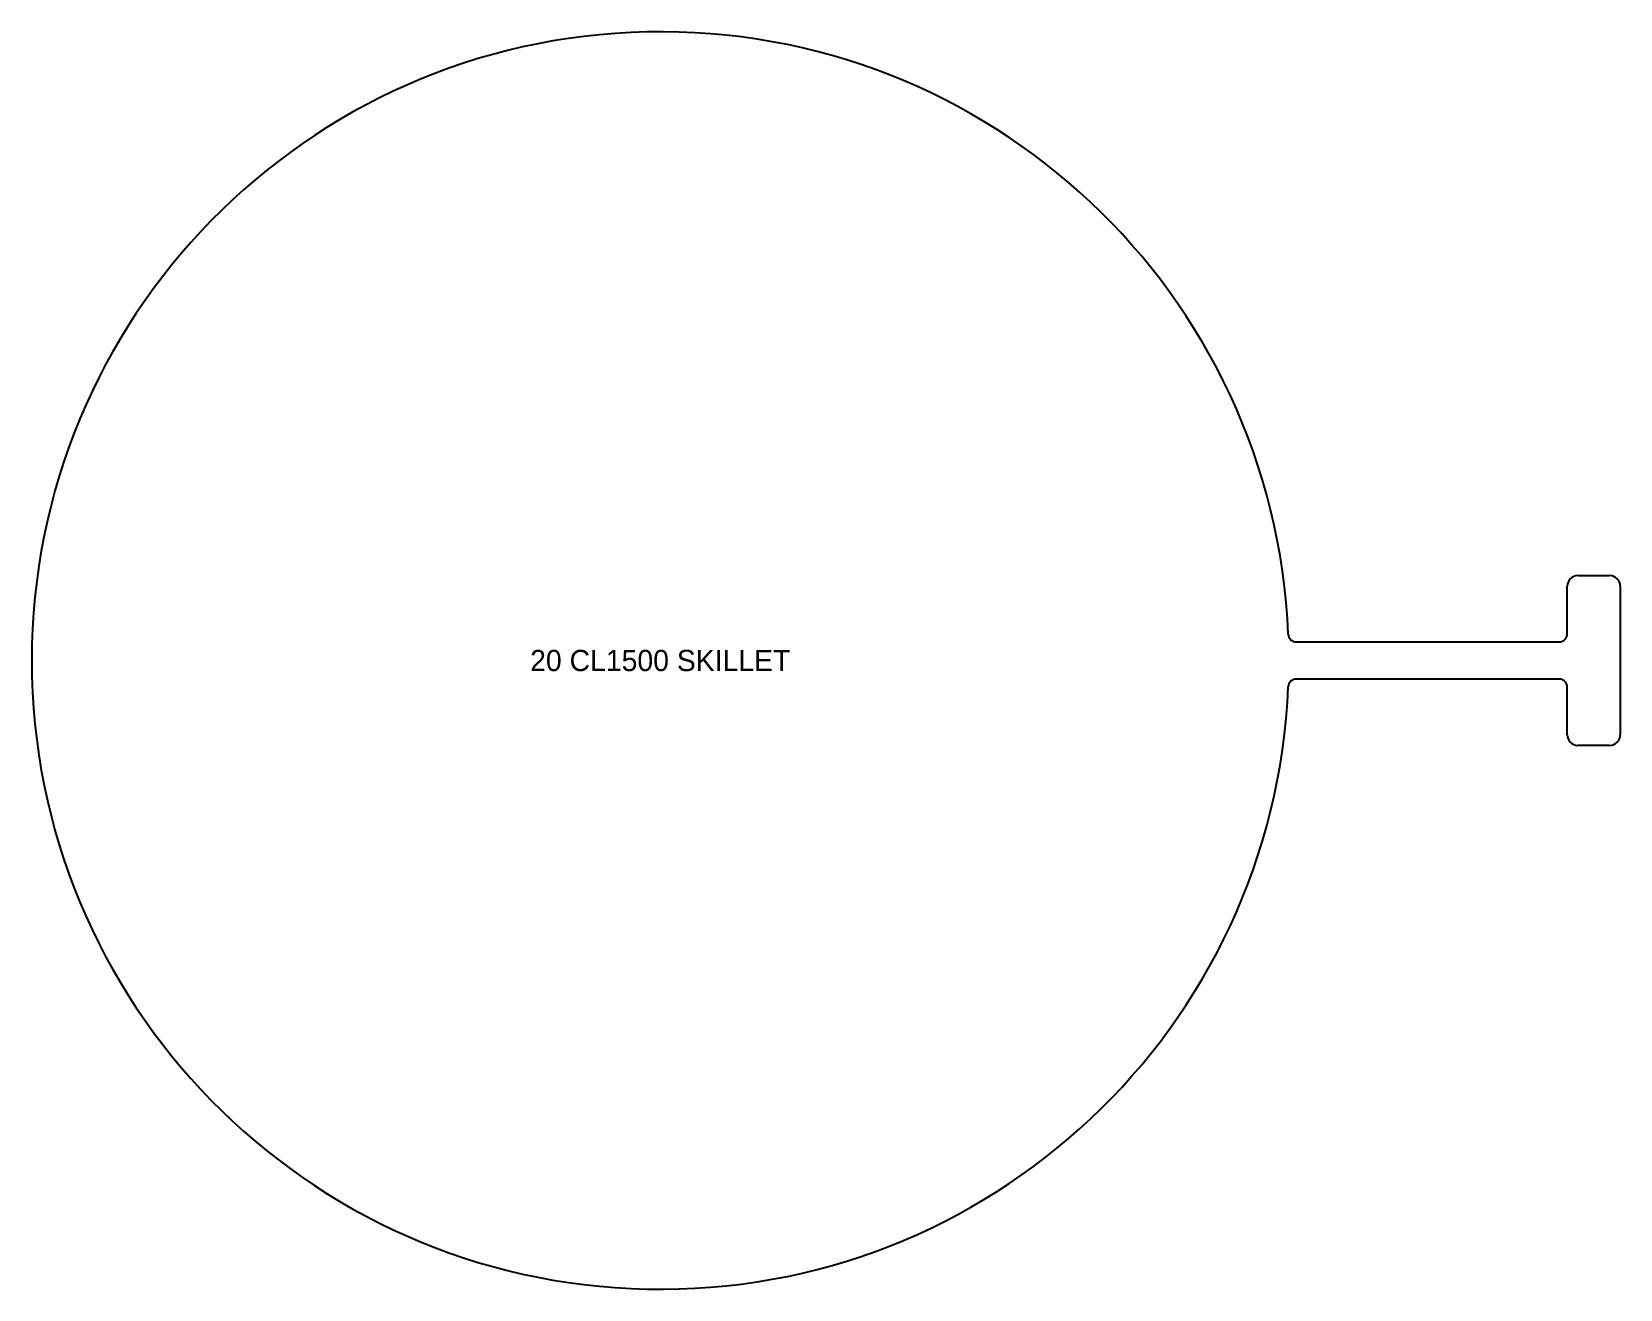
# Model space of a CAD drawing. Header units: inches. Extents: x -14.8 to 22.6, y -14.8 to 14.8.
import ezdxf
from ezdxf.enums import TextEntityAlignment as Align

# ---------------------------------------------------------------- set-up
doc = ezdxf.new("R2010")
doc.units = ezdxf.units.IN
doc.header["$MEASUREMENT"] = 0
doc.layers.add('CUT', color=7, linetype='CONTINUOUS')
doc.layers.add('ETCH', color=1, linetype='CONTINUOUS')

msp = doc.modelspace()

# ---------------------------------------------------------------- linework, layer by layer
at = {"layer": 'CUT'}
for p, q in [((21.625, 2), (22.375, 2)), ((21.375, 0.625), (21.375, 1.75)), ((22.625, 1.75), (22.625, -1.75)), ((14.986974, 0.4375), (21.1875, 0.4375)), ((21.1875, -0.4375), (14.986974, -0.4375)), ((21.375, -1.75), (21.375, -0.625)), ((22.375, -2), (21.625, -2))]:
    msp.add_line(p, q, dxfattribs=at)
for centre, radius, start, end in [((0, 0), 14.8125, 2.388015, 357.611985), ((21.625, 1.75), 0.25, 90, 180), ((22.375, 1.75), 0.25, 0, 90), ((14.986974, 0.625), 0.1875, 182.388015, 270), ((21.1875, 0.625), 0.1875, 270, 0), ((14.986974, -0.625), 0.1875, 90, 177.611985), ((21.1875, -0.625), 0.1875, 0, 90), ((21.625, -1.75), 0.25, 180, 270), ((22.375, -1.75), 0.25, 270, 0)]:
    msp.add_arc(centre, radius, start, end, dxfattribs=at)

# ---------------------------------------------------------------- texts
at = {"layer": 'ETCH'}
msp.add_text('20 CL1500 SKILLET', height=0.5, dxfattribs=at).set_placement((0, 0), align=Align.MIDDLE_CENTER)

doc.saveas('drawing.dxf')
